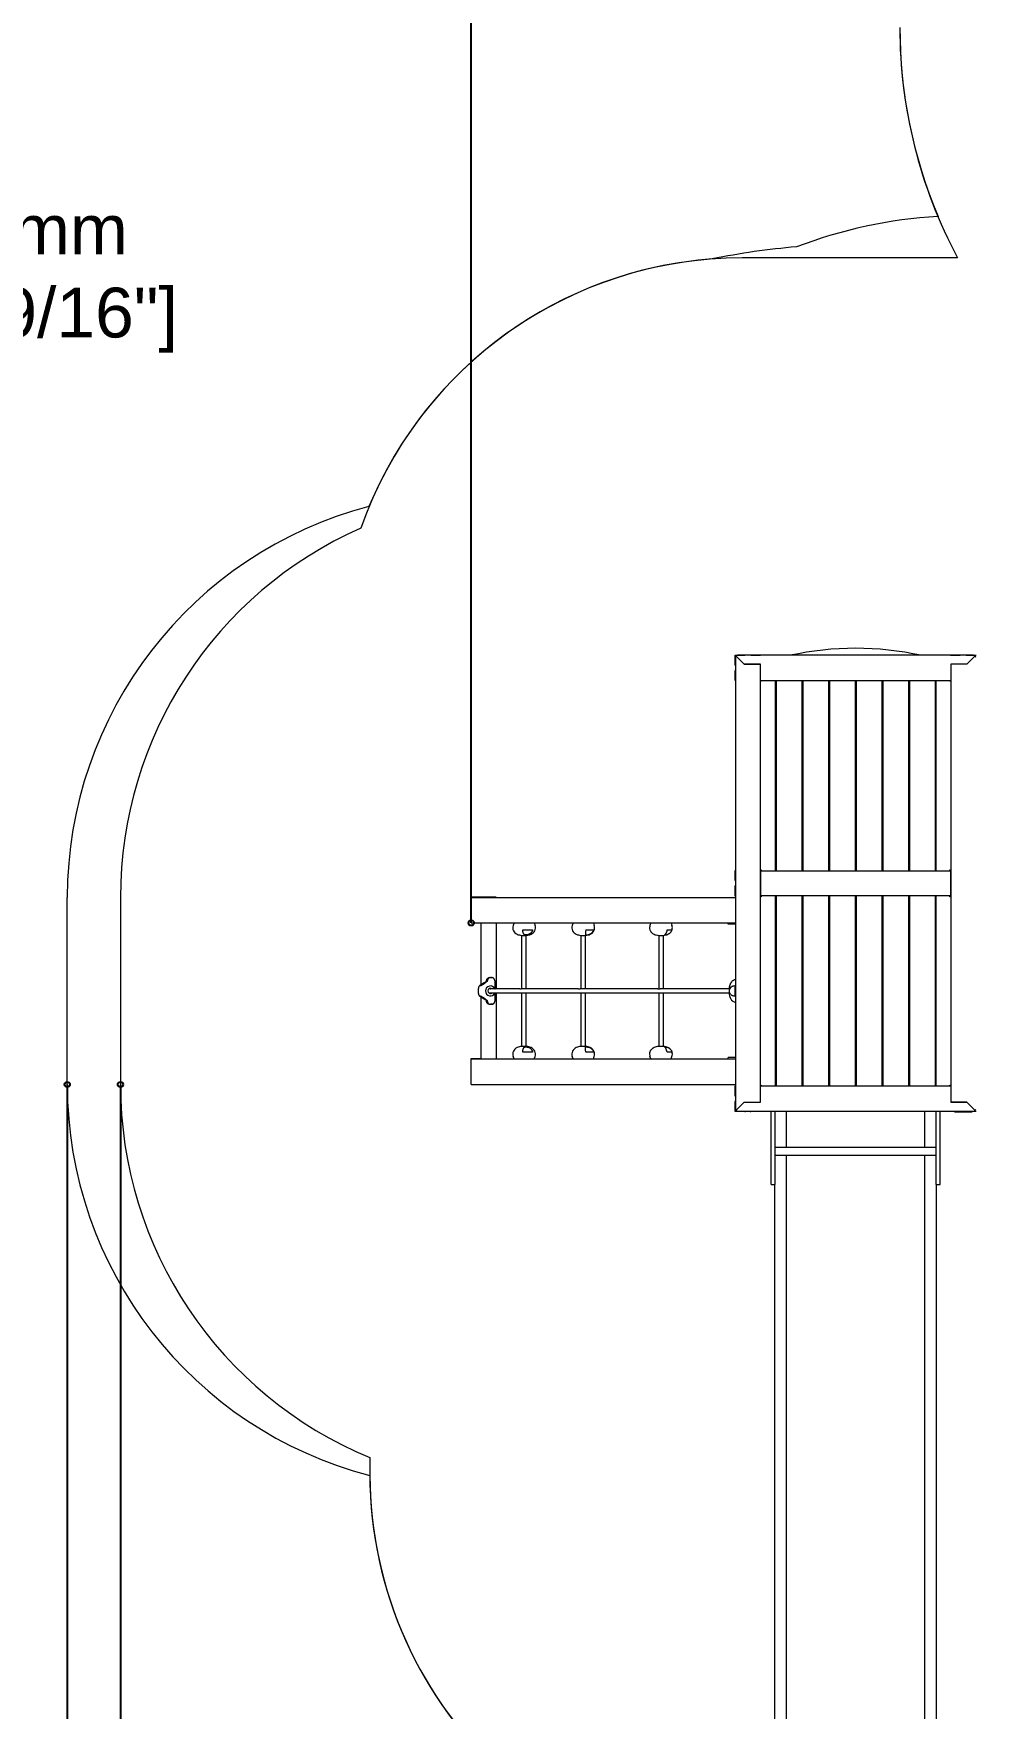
# Model space of a CAD drawing. Extents: x -13189 to 8473, y -8565 to 17872.
# Drawn here: x -5853 to -2355, y -3065 to 3156 of the extents above; entities that cross this region are included whole.
import ezdxf

# ---------------------------------------------------------------- set-up
doc = ezdxf.new("R2010")
doc.units = 0
doc.header["$LTSCALE"] = 5
doc.header["$PDMODE"] = 33
doc.header["$PDSIZE"] = 20
for name, color, linetype in [('PRODUCT', 3, 'CONTINUOUS'), ('REFERENCE', 9, 'CONTINUOUS'), ('REVIEW_REQUIRED', 30, 'CONTINUOUS'), ('SAFETY_ZONE', 1, 'CONTINUOUS')]:
    doc.layers.add(name, color=color, linetype=linetype)
doc.styles.add('LG1', font='arial.ttf', dxfattribs={"height": 185})
doc.dimstyles.new('LG_DIM', dxfattribs={"dimtxt": 185, "dimasz": 120, "dimexe": 50, "dimexo": 1, "dimgap": 50, "dimtad": 1, "dimdec": 0, "dimrnd": 10, "dimtxsty": 'LG1', "dimcen": 2.5, "dimclrt": 4, "dimadec": 4, "dimazin": 3, "dimtfac": 1, "dimtdec": 1, "dimtmove": 0, "dimatfit": 3, "dimarcsym": 0})

# ---------------------------------------------------------------- blocks, each defined once
blk = doc.blocks.new('*D4')
at = {"layer": 'REFERENCE', "color": 0, "transparency": 16777216}
for p in [(7074.4, -285.1), (-5530, -747.5), (7074.4, -7182.7)]:
    blk.add_point(p, dxfattribs=at)
at = {"layer": 'REVIEW_REQUIRED', "color": 0, "lineweight": -2, "transparency": 16777216}
for p, q in [((7074.4, -286.1), (7074.4, -7232.7)), ((-5530, -748.5), (-5530, -7232.7)), ((-5410, -7182.7), (134.1, -7182.7)), ((6954.4, -7182.7), (1410.3, -7182.7))]:
    blk.add_line(p, q, dxfattribs=at)
at = {"layer": 'REVIEW_REQUIRED', "color": 0, "transparency": 16777216}
for points in [[(-5410, -7162.7), (-5410, -7202.7), (-5530, -7182.7)], [(6954.4, -7162.7), (6954.4, -7202.7), (7074.4, -7182.7)]]:
    blk.add_solid(points, dxfattribs=at)
at = {"layer": 'REVIEW_REQUIRED', "color": 4, "transparency": 16777216, "char_height": 185, "attachment_point": 5, "style": 'LG1'}
for s, insert in [('\\A1;12600 mm', (772.2, -7038.3)), ('\\A1;[41\'-4{\\H1.000000x;\\S5/8;}"]', (772.2, -7476.5))]:
    blk.add_mtext(s, dxfattribs=dict(at, insert=insert))
blk = doc.blocks.new('*D5')
at = {"layer": 'REFERENCE', "color": 0, "transparency": 16777216}
for p in [(3900, 7859.7), (-2500, -5459.7), (7695.8, -5459.7)]:
    blk.add_point(p, dxfattribs=at)
at = {"layer": 'REVIEW_REQUIRED', "color": 0, "lineweight": -2, "transparency": 16777216}
for p, q in [((3901, 7859.7), (7745.8, 7859.7)), ((7695.8, 7739.7), (7695.8, 3779.3)), ((7695.8, -5339.7), (7695.8, 3130.7)), ((-2499, -5459.7), (7745.8, -5459.7))]:
    blk.add_line(p, q, dxfattribs=at)
at = {"layer": 'REVIEW_REQUIRED', "color": 0, "transparency": 16777216}
for points in [[(7675.8, 7739.7), (7715.8, 7739.7), (7695.8, 7859.7)], [(7675.8, -5339.7), (7715.8, -5339.7), (7695.8, -5459.7)]]:
    blk.add_solid(points, dxfattribs=at)
at = {"layer": 'REVIEW_REQUIRED', "color": 4, "transparency": 16777216, "insert": (7695.8, 3455), "char_height": 185, "attachment_point": 5, "style": 'LG1'}
blk.add_mtext('\\A1;13320 mm\\P [43\'-8 13/16"]', dxfattribs=at)
blk = doc.blocks.new('*D6')
at = {"layer": 'REFERENCE', "color": 0, "transparency": 16777216}
for p in [(3300, 5864.7), (-6041.1, -3464.7), (-3100, -3464.7)]:
    blk.add_point(p, dxfattribs=at)
at = {"layer": 'REVIEW_REQUIRED', "color": 0, "lineweight": -2, "transparency": 16777216}
for p, q in [((3299, 5864.7), (-6091.1, 5864.7)), ((-6041.1, 5744.7), (-6041.1, 2570)), ((-6041.1, -3344.7), (-6041.1, 1921.4)), ((-3101, -3464.7), (-6091.1, -3464.7))]:
    blk.add_line(p, q, dxfattribs=at)
at = {"layer": 'REVIEW_REQUIRED', "color": 0, "transparency": 16777216}
for points in [[(-6061.1, 5744.7), (-6021.1, 5744.7), (-6041.1, 5864.7)], [(-6061.1, -3344.7), (-6021.1, -3344.7), (-6041.1, -3464.7)]]:
    blk.add_solid(points, dxfattribs=at)
at = {"layer": 'REVIEW_REQUIRED', "color": 4, "transparency": 16777216, "insert": (-6041.1, 2245.7), "char_height": 185, "attachment_point": 5, "style": 'LG1'}
blk.add_mtext('\\A1;9330 mm\\P [30\'-7 9/16"]', dxfattribs=at)
blk = doc.blocks.new('*D7')
at = {"layer": 'REFERENCE', "color": 0, "transparency": 16777216}
for p in [(5382, 8873.4), (-4227.5, -147.5), (5382, -565)]:
    blk.add_point(p, dxfattribs=at)
at = {"layer": 'REVIEW_REQUIRED', "color": 0, "lineweight": -2, "transparency": 16777216}
for p, q in [((-4227.5, -146.5), (-4227.5, 8923.4)), ((5382, -564), (5382, 8923.4)), ((-4107.5, 8873.4), (118.7, 8873.4)), ((5262, 8873.4), (1506.8, 8873.4))]:
    blk.add_line(p, q, dxfattribs=at)
at = {"layer": 'REVIEW_REQUIRED', "color": 0, "transparency": 16777216}
for points in [[(-4107.5, 8893.4), (-4107.5, 8853.4), (-4227.5, 8873.4)], [(5262, 8893.4), (5262, 8853.4), (5382, 8873.4)]]:
    blk.add_solid(points, dxfattribs=at)
at = {"layer": 'REVIEW_REQUIRED', "color": 4, "transparency": 16777216, "insert": (812.7, 8873.4), "char_height": 185, "attachment_point": 5, "style": 'LG1'}
blk.add_mtext('\\A1;9610 mm\\P [31\'-6 5/8"]', dxfattribs=at)
blk = doc.blocks.new('Variteemalayerit')
at = {"layer": 'REVIEW_REQUIRED', "invisible_edges": 15}
for points in [[(-10000, -10000, -5), (10000, -10000, -5), (10000, 10000, -5), (-10000, 10000, -5)], [(-10000, -10000, -5), (-10000, -10000, -2000), (10000, -10000, -2000), (10000, -10000, -5)]]:
    blk.add_3dface(points, dxfattribs=at)
blk = doc.blocks.new('*D9')
at = {"layer": 'REFERENCE', "color": 0, "transparency": 16777216}
for p in [(7074.4, -286.1), (-5727.5, -747.5), (7074.4, -8119.4)]:
    blk.add_point(p, dxfattribs=at)
at = {"layer": 'REVIEW_REQUIRED', "color": 0, "lineweight": -2, "transparency": 16777216}
for p, q in [((7074.4, -287.1), (7074.4, -8169.4)), ((-5727.5, -748.5), (-5727.5, -8169.4)), ((-5607.5, -8119.4), (24.1, -8119.4)), ((6954.4, -8119.4), (1322.8, -8119.4))]:
    blk.add_line(p, q, dxfattribs=at)
at = {"layer": 'REVIEW_REQUIRED', "color": 0, "transparency": 16777216}
for points in [[(-5607.5, -8099.4), (-5607.5, -8139.4), (-5727.5, -8119.4)], [(6954.4, -8099.4), (6954.4, -8139.4), (7074.4, -8119.4)]]:
    blk.add_solid(points, dxfattribs=at)
at = {"layer": 'REVIEW_REQUIRED', "color": 4, "transparency": 16777216, "char_height": 185, "attachment_point": 5, "style": 'LG1'}
for s, insert in [('\\A1;12800 mm', (673.4, -7974.9)), ('\\A1;[42\'-0 3/8"]', (673.4, -8289.1))]:
    blk.add_mtext(s, dxfattribs=dict(at, insert=insert))

msp = doc.modelspace()

# ---------------------------------------------------------------- linework, layer by layer
at = {"layer": 'PRODUCT', "linetype": 'Continuous', "lineweight": 0}
for p, q in [((-3247.5, 811), (-3247.5, 847.5)), ((-3247.5, 847.5), (-3211, 847.5)), ((-3246.5, 838.5), (-3246.5, -838.5)), ((-3244.2, 844.2), (-3213.5, 813.5)), ((-3244.2, 844.2), (-3213.5, 813.5)), ((-2361.5, 846.5), (-3238.5, 846.5)), ((-3153.5, 813.5), (-3213.5, 813.5)), ((-3213.5, 813.5), (-3153.5, 813.5)), ((-3189, 847.5), (-3152.5, 847.5)), ((-3153.5, 753.5), (-3153.5, 813.5)), ((-3153.5, -813.5), (-3153.5, 813.5)), ((-3152.5, 847.5), (-3152.5, 846.5)), ((-2447.5, 846.5), (-2447.5, 847.5)), ((-2447.5, 847.5), (-2411, 847.5)), ((-2386.5, 813.5), (-2446.5, 813.5)), ((-2446.5, 813.5), (-2446.5, 753.5)), ((-2446.5, 813.5), (-2446.5, -813.5)), ((-2386.5, 813.5), (-2446.5, 813.5)), ((-2389, 847.5), (-2352.5, 847.5)), ((-2386.5, 813.5), (-2355.8, 844.2)), ((-2355.8, 844.2), (-2386.5, 813.5)), ((-3247.5, 752.5), (-3247.5, 789)), ((-3246.5, 752.5), (-3247.5, 752.5)), ((-3153.5, 753.5), (-2446.5, 753.5)), ((-3152.5, 752.5), (-3153.5, 752.5)), ((-3150, 750), (-3153.5, 750)), ((-3152.5, 753.5), (-3152.5, 752.5)), ((-3151, 750), (-3151, 753.5)), ((-3150, 753.5), (-3150, 750)), ((-3099, 753.5), (-3099, 46.5)), ((-3095, 753.5), (-3095, 46.5)), ((-3000, 753.5), (-3000, 46.5)), ((-2996, 753.5), (-2996, 46.5)), ((-2901, 753.5), (-2901, 46.5)), ((-2897, 753.5), (-2897, 46.5)), ((-2802, 753.5), (-2802, 46.5)), ((-2798, 753.5), (-2798, 46.5)), ((-2703, 753.5), (-2703, 46.5)), ((-2699, 753.5), (-2699, 46.5)), ((-2604, 753.5), (-2604, 46.5)), ((-2600, 753.5), (-2600, 46.5)), ((-2505, 753.5), (-2505, 46.5)), ((-2501, 46.5), (-2501, 753.5)), ((-2450, 750), (-2450, 753.5)), ((-2446.5, 750), (-2450, 750)), ((-2449, 750), (-2449, 753.5)), ((-2447.5, 752.5), (-2447.5, 753.5)), ((-2446.5, 752.5), (-2447.5, 752.5)), ((-3095, 745.6), (-3099, 745.6)), ((-2996, 745.6), (-3000, 745.6)), ((-2897, 745.6), (-2901, 745.6)), ((-2798, 745.6), (-2802, 745.6)), ((-2699, 745.6), (-2703, 745.6)), ((-2600, 745.6), (-2604, 745.6)), ((-2501, 745.6), (-2505, 745.6)), ((-3247.5, 11), (-3247.5, 47.5)), ((-3247.5, 47.5), (-3246.5, 47.5)), ((-3153.5, 50), (-3150, 50)), ((-3153.5, 47.5), (-3152.5, 47.5)), ((-3153.5, 46.5), (-3153.5, -46.5)), ((-3153.5, 46.5), (-2446.5, 46.5)), ((-3152.5, 47.5), (-3152.5, 46.5)), ((-3151, 50), (-3151, 46.5)), ((-3150, 50), (-3150, 46.5)), ((-3099, 54.4), (-3095, 54.4)), ((-3000, 54.4), (-2996, 54.4)), ((-2901, 54.4), (-2897, 54.4)), ((-2802, 54.4), (-2798, 54.4)), ((-2703, 54.4), (-2699, 54.4)), ((-2604, 54.4), (-2600, 54.4)), ((-2505, 54.4), (-2501, 54.4)), ((-2450, 50), (-2446.5, 50)), ((-2450, 46.5), (-2450, 50)), ((-2449, 50), (-2449, 46.5)), ((-2447.5, 46.5), (-2447.5, 47.5)), ((-2447.5, 47.5), (-2446.5, 47.5)), ((-2446.5, -46.5), (-2446.5, 46.5)), ((-4227.5, -50.5), (-4135.5, -50.5)), ((-4227.5, -52.5), (-4227.5, -50.5)), ((-4227.5, -52.5), (-4227.5, -147.5)), ((-4227.5, -52.5), (-3318.4, -52.5)), ((-4135.5, -50.5), (-4135.5, -52.5)), ((-3318.4, -52.5), (-3246.5, -52.5)), ((-3247.5, -47.5), (-3247.5, -11)), ((-3246.5, -47.5), (-3247.5, -47.5)), ((-2446.5, -46.5), (-3153.5, -46.5)), ((-3152.5, -47.5), (-3153.5, -47.5)), ((-3150, -50), (-3153.5, -50)), ((-3152.5, -46.5), (-3152.5, -47.5)), ((-3151, -50), (-3151, -46.5)), ((-3150, -46.5), (-3150, -50)), ((-3099, -46.5), (-3099, -753.5)), ((-3095, -54.4), (-3099, -54.4)), ((-3095, -46.5), (-3095, -753.5)), ((-3000, -46.5), (-3000, -753.5)), ((-2996, -54.4), (-3000, -54.4)), ((-2996, -46.5), (-2996, -753.5)), ((-2901, -46.5), (-2901, -753.5)), ((-2897, -54.4), (-2901, -54.4)), ((-2897, -46.5), (-2897, -753.5)), ((-2802, -46.5), (-2802, -753.5)), ((-2798, -54.4), (-2802, -54.4)), ((-2798, -46.5), (-2798, -753.5)), ((-2703, -46.5), (-2703, -753.5)), ((-2699, -54.4), (-2703, -54.4)), ((-2699, -46.5), (-2699, -753.5)), ((-2604, -46.5), (-2604, -753.5)), ((-2600, -54.4), (-2604, -54.4)), ((-2600, -46.5), (-2600, -753.5)), ((-2505, -46.5), (-2505, -753.5)), ((-2501, -54.4), (-2505, -54.4)), ((-2501, -753.5), (-2501, -46.5)), ((-2450, -50), (-2450, -46.5)), ((-2446.5, -50), (-2450, -50)), ((-2449, -50), (-2449, -46.5)), ((-2447.5, -47.5), (-2447.5, -46.5)), ((-2446.5, -47.5), (-2447.5, -47.5)), ((-4227.5, -147.5), (-3318.4, -147.5)), ((-4192.2, -147.5), (-4192.2, -378.4)), ((-4134.9, -147.5), (-4134.9, -392)), ((-4068.5, -147.5), (-4071.8, -157)), ((-4035.8, -172.5), (-4015.7, -172.5)), ((-4015.7, -172.5), (-3999.3, -172.5)), ((-3993.5, -147.5), (-3990.3, -157)), ((-3848.8, -147.5), (-3852.1, -157)), ((-3801.8, -172.5), (-3783.8, -172.5)), ((-3783.8, -172.5), (-3772.5, -172.5)), ((-3773.8, -147.5), (-3770.5, -157)), ((-3563.9, -172.5), (-3563.9, -172.5)), ((-3560.2, -147.5), (-3563.5, -157)), ((-3500.1, -172.5), (-3486.4, -172.5)), ((-3486.4, -172.5), (-3481.5, -172.5)), ((-3485.2, -147.5), (-3481.9, -157)), ((-3318.4, -147.5), (-3246.5, -147.5)), ((-3273, -152.5), (-3273, -147.5)), ((-4040.3, -193.9), (-4027.6, -193.9)), ((-4039, -392), (-4039, -193.9)), ((-4027.6, -193.9), (-4021.8, -193.9)), ((-4023, -392), (-4023, -193.9)), ((-3820.5, -193.9), (-3805.1, -193.9)), ((-3819.3, -392), (-3819.3, -193.9)), ((-3805.1, -193.9), (-3802.1, -193.9)), ((-3803.3, -392), (-3803.3, -193.9)), ((-3531.9, -193.9), (-3514.6, -193.9)), ((-3530.7, -193.9), (-3530.7, -392)), ((-3514.7, -193.9), (-3514.7, -392)), ((-3514.6, -193.9), (-3513.5, -193.9)), ((-4178.7, -370.3), (-4194.9, -380)), ((-4178.2, -370.2), (-4178.7, -370.3)), ((-4170.3, -365), (-4178.2, -370.2)), ((-4167.6, -365.1), (-4175.3, -370.2)), ((-4170.3, -362), (-4170.3, -365)), ((-4167.6, -365.1), (-4170.3, -365)), ((-4167.6, -362.5), (-4167.6, -365.1)), ((-4158.4, -350), (-4153.5, -350)), ((-4155.8, -350.5), (-4151.6, -350.5)), ((-4148.5, -351), (-4150.3, -350.4)), ((-4139.8, -362.5), (-4139.8, -381)), ((-4196.2, -380.4), (-4194.9, -380)), ((-4196.2, -419.6), (-4194.9, -420)), ((-4194.9, -380), (-4194.9, -380)), ((-4194.9, -380), (-4193, -380)), ((-4194.9, -420), (-4178.7, -429.7)), ((-4193, -420), (-4194.9, -420)), ((-4194.9, -420), (-4194.9, -420)), ((-4193, -380), (-4193, -380)), ((-4193, -420), (-4193, -420)), ((-4192.2, -421.6), (-4192.2, -652.5)), ((-4178.7, -429.7), (-4178.2, -429.8)), ((-4178.2, -429.8), (-4170.3, -435)), ((-4175.3, -429.8), (-4167.6, -434.9)), ((-4167.6, -434.9), (-4170.3, -435)), ((-4170.3, -435), (-4170.3, -438)), ((-4167.6, -434.9), (-4167.6, -437.5)), ((-4156, -392), (-4161.4, -392)), ((-4156, -408), (-4161.4, -408)), ((-4156, -392), (-4154.5, -392)), ((-4154.5, -408), (-4156, -408)), ((-4046.7, -392), (-4154.5, -392)), ((-4046.7, -408), (-4154.5, -408)), ((-4139.8, -419), (-4139.8, -437.5)), ((-4134.9, -408), (-4134.9, -652.5)), ((-4046.7, -392), (-4042.4, -392)), ((-4042.4, -408), (-4046.7, -408)), ((-3829.5, -392), (-4042.4, -392)), ((-3829.5, -408), (-4042.4, -408)), ((-4039, -606.1), (-4039, -408)), ((-4023, -606.1), (-4023, -408)), ((-3829.5, -392), (-3822.9, -392)), ((-3822.9, -408), (-3829.5, -408)), ((-3534.1, -392), (-3822.9, -392)), ((-3534.1, -408), (-3822.9, -408)), ((-3819.3, -606.1), (-3819.3, -408)), ((-3803.3, -606.1), (-3803.3, -408)), ((-3534.1, -392), (-3526.3, -392)), ((-3526.3, -408), (-3534.1, -408)), ((-3530.7, -408), (-3530.7, -606.1)), ((-3269.9, -392), (-3526.3, -392)), ((-3269.9, -408), (-3526.3, -408)), ((-3514.7, -408), (-3514.7, -606.1)), ((-3266.9, -408), (-3266.9, -408)), ((-4153.5, -450), (-4158.4, -450)), ((-4151.6, -449.5), (-4155.8, -449.5)), ((-4148.5, -449), (-4150.3, -449.6)), ((-4027.6, -606.1), (-4040.3, -606.1)), ((-4021.8, -606.1), (-4027.6, -606.1)), ((-4023, -607.9), (-4023, -607.9)), ((-3805.1, -606.1), (-3820.5, -606.1)), ((-3802.1, -606.1), (-3805.1, -606.1)), ((-3514.6, -606.1), (-3531.9, -606.1)), ((-3513.5, -606.1), (-3514.6, -606.1)), ((-4227.5, -650.5), (-4192.2, -650.5)), ((-4227.5, -652.5), (-4227.5, -650.5)), ((-4227.5, -747.5), (-4227.5, -652.5)), ((-4227.5, -652.5), (-3318.4, -652.5)), ((-4068.5, -652.5), (-4071.8, -643)), ((-4015.7, -627.5), (-4035.8, -627.5)), ((-3999.3, -627.5), (-4015.7, -627.5)), ((-3993.5, -652.5), (-3990.3, -643)), ((-3848.8, -652.5), (-3852.1, -643)), ((-3783.8, -627.5), (-3801.8, -627.5)), ((-3772.5, -627.5), (-3783.8, -627.5)), ((-3773.8, -652.5), (-3770.5, -643)), ((-3563.9, -627.5), (-3563.9, -627.5)), ((-3560.2, -652.5), (-3563.5, -643)), ((-3486.4, -627.5), (-3500.1, -627.5)), ((-3481.5, -627.5), (-3486.4, -627.5)), ((-3485.2, -652.5), (-3481.9, -643)), ((-3318.4, -652.5), (-3246.5, -652.5)), ((-3273, -652.5), (-3273, -647.5)), ((-3099, -745.6), (-3095, -745.6)), ((-3000, -745.6), (-2996, -745.6)), ((-2901, -745.6), (-2897, -745.6)), ((-2802, -745.6), (-2798, -745.6)), ((-2703, -745.6), (-2699, -745.6)), ((-2604, -745.6), (-2600, -745.6)), ((-2505, -745.6), (-2501, -745.6)), ((-4227.5, -747.5), (-3318.4, -747.5)), ((-3318.4, -747.5), (-3246.5, -747.5)), ((-3247.5, -789), (-3247.5, -752.5)), ((-3247.5, -752.5), (-3246.5, -752.5)), ((-3153.5, -750), (-3150, -750)), ((-3153.5, -752.5), (-3152.5, -752.5)), ((-3153.5, -813.5), (-3153.5, -753.5)), ((-2446.5, -753.5), (-3153.5, -753.5)), ((-3152.5, -752.5), (-3152.5, -753.5)), ((-3151, -750), (-3151, -753.5)), ((-3150, -750), (-3150, -753.5)), ((-2450, -750), (-2446.5, -750)), ((-2450, -753.5), (-2450, -750)), ((-2449, -750), (-2449, -753.5)), ((-2447.5, -753.5), (-2447.5, -752.5)), ((-2447.5, -752.5), (-2446.5, -752.5)), ((-2446.5, -753.5), (-2446.5, -813.5)), ((-3247.5, -847.5), (-3247.5, -811)), ((-3211, -847.5), (-3247.5, -847.5)), ((-3213.5, -813.5), (-3244.2, -844.2)), ((-3244.2, -844.2), (-3213.5, -813.5)), ((-3238.5, -846.5), (-2361.5, -846.5)), ((-3213.5, -813.5), (-3153.5, -813.5)), ((-3213.5, -813.5), (-3153.5, -813.5)), ((-3152.5, -847.5), (-3189, -847.5)), ((-3152.5, -846.5), (-3152.5, -847.5)), ((-3114, -1058.5), (-3114, -846.5)), ((-3099, -1058.5), (-3099, -846.5)), ((-3057, -980.5), (-3057, -846.5)), ((-2543, -980.5), (-2543, -846.5)), ((-2501, -1058.5), (-2501, -846.5)), ((-2486, -1058.5), (-2486, -846.5)), ((-2447.5, -847.5), (-2447.5, -846.5)), ((-2411, -847.5), (-2447.5, -847.5)), ((-2446.5, -813.5), (-2386.5, -813.5)), ((-2386.5, -813.5), (-2446.5, -813.5)), ((-2432.5, -847.5), (-2432.5, -849.5)), ((-2432.5, -849.5), (-2367.5, -849.5)), ((-2389, -847.5), (-2411, -847.5)), ((-2352.5, -847.5), (-2389, -847.5)), ((-2355.8, -844.2), (-2386.5, -813.5)), ((-2355.8, -844.2), (-2386.5, -813.5)), ((-2367.5, -847.5), (-2367.5, -849.5)), ((-3099, -980.5), (-2501, -980.5)), ((-3099, -1010.5), (-2501, -1010.5)), ((-3057, -1382.2), (-3057, -1010.5)), ((-2543, -1382.2), (-2543, -1010.5)), ((-3114, -1118.5), (-3114, -1058.5)), ((-3114, -1118.5), (-3099, -1118.5)), ((-3100, -1382.2), (-3100, -1118.5)), ((-3099, -1118.5), (-3099, -1058.5)), ((-2501, -1118.5), (-2501, -1058.5)), ((-2501, -1118.5), (-2486, -1118.5)), ((-2500, -1382.2), (-2500, -1118.5)), ((-2486, -1118.5), (-2486, -1058.5)), ((-3100, -2531.3), (-3100, -1382.2)), ((-3057, -2531.3), (-3057, -1382.2)), ((-2543, -2531.3), (-2543, -1382.2)), ((-2500, -2531.3), (-2500, -1382.2)), ((-3100, -2928.2), (-3100, -2531.3)), ((-3057, -2928.2), (-3057, -2531.3)), ((-2543, -2928.2), (-2543, -2531.3)), ((-2500, -2928.2), (-2500, -2531.3)), ((-3100, -3398.6), (-3100, -2928.2)), ((-3057, -3398.6), (-3057, -2928.2)), ((-2543, -3398.6), (-2543, -2928.2)), ((-2500, -3398.6), (-2500, -2928.2))]:
    msp.add_line(p, q, dxfattribs=at)
for centre, radius, start, end in [((-2800, -272.5), 1145, 77.76661, 102.23339), ((-3239.5, 811), 8, 180, 208.95502), ((-3238.5, 838.5), 8, 135, 180), ((-3238.5, 838.5), 8, 90, 135), ((-3211, 839.5), 8, 61.04498, 90), ((-3189, 839.5), 8, 90, 118.95502), ((-2411, 839.5), 8, 61.04498, 90), ((-2389, 839.5), 8, 90, 118.95502), ((-2361.5, 838.5), 8, 45, 90), ((-2361.5, 838.5), 8, 0, 45), ((-3239.5, 789), 8, 151.04498, 180), ((-2800, 1872.5), 1145, 259.9404, 260.14362), ((-2800, 1872.5), 1145, 264.93938, 265.1403), ((-2800, 1872.5), 1145, 269.89992, 270.10008), ((-2800, 1872.5), 1145, 274.8597, 275.06062), ((-2800, 1872.5), 1145, 279.85638, 280.0596), ((-3239.5, 11), 8, 180, 208.95502), ((-3239.5, -11), 8, 151.04498, 180), ((-4047.3, -165.4), 26, 161, 248.38917), ((-4014.8, -165.4), 26, 291.61083, 19), ((-3827.5, -165.4), 26, 161, 248.38917), ((-3795.1, -165.4), 26, 291.61083, 19), ((-3538.9, -165.4), 26, 161, 195.77529), ((-3538.9, -165.4), 26, 217.40625, 248.38917), ((-3506.5, -165.4), 26, 291.61083, 318.69505), ((-3506.5, -165.4), 26, 344.22471, 19), ((-4031, -124.5), 70, 248.38917, 262.42499), ((-4031, -124.5), 70, 277.57501, 291.61083), ((-3811.3, -124.5), 70, 248.38917, 262.42499), ((-3811.3, -124.5), 70, 277.57501, 291.61083), ((-3522.7, -124.5), 70, 248.38917, 262.42499), ((-3522.7, -124.5), 70, 277.57501, 291.61083), ((-3200.4, -400), 70, 158.40371, 172.46842), ((-3200.4, -400), 70, 187.53158, 201.59629), ((-4047.3, -634.6), 26, 111.61083, 199), ((-4031, -675.5), 70, 97.57501, 111.61083), ((-4031, -675.5), 70, 68.38917, 82.42499), ((-4014.8, -634.6), 26, 341, 68.38917), ((-3827.5, -634.6), 26, 111.61083, 199), ((-3811.3, -675.5), 70, 97.57501, 111.61083), ((-3811.3, -675.5), 70, 68.38917, 82.42499), ((-3795.1, -634.6), 26, 341, 68.38917), ((-3538.9, -634.6), 26, 111.61083, 142.59375), ((-3522.7, -675.5), 70, 97.57501, 111.61083), ((-3522.7, -675.5), 70, 68.38917, 82.42499), ((-3506.5, -634.6), 26, 41.30495, 68.38917), ((-3538.9, -634.6), 26, 164.22471, 199), ((-3506.5, -634.6), 26, 341, 15.77529), ((-3239.5, -789), 8, 180, 208.95502), ((-3239.5, -811), 8, 151.04498, 180), ((-3238.5, -838.5), 8, 180, 225), ((-3238.5, -838.5), 8, 225, 270), ((-3211, -839.5), 8, 270, 298.95502), ((-3189, -839.5), 8, 241.04498, 270), ((-2411, -839.5), 8, 270, 298.95502), ((-2389, -839.5), 8, 241.04498, 270), ((-2361.5, -838.5), 8, 270, 315), ((-2361.5, -838.5), 8, 315, 0)]:
    msp.add_arc(centre, radius, start, end, dxfattribs=at)
for centre, major_axis, ratio, start_param, end_param in [((-4015.1, -126.6), (-9, -67.2), 0.391142, 5.974728, 6.01709), ((-4037.9, -126.6), (20.2, -64.7), 0.912226, 0.041381, 0.083742), ((-3794, -126.6), (8.3, 67.3), 0.055554, 2.78776, 2.830121), ((-3812.3, -126.6), (61.7, -28.1), 0.99099, 5.461824, 5.504186), ((-3506.1, -126.6), (8.6, 67.2), 0.286735, 3.496654, 3.539015), ((-3517.7, -126.6), (26.5, 62.4), 0.950227, 3.843733, 3.886095), ((-4156, -400), (0, 18.5), 0.98717, 5.159578, 7.853982), ((-4156, -400), (0, 18.5), 0.98717, 1.570796, 4.2652), ((-4156, -400), (0, 9.71), 0.98717, 5.680716, 7.853982), ((-4156, -400), (0, 9.71), 0.98717, 1.570796, 3.744062), ((-4157.9, -400), (0, 9.5), 0.98717, 5.713564, 6.290138), ((-4157.9, -400), (0, 9.5), 0.98717, 3.13464, 3.711214), ((-3269.8, -400), (0, 9.23), 0.014176, 0.106816, 1.570796), ((-3269.8, -400), (0, 9.23), 0.014176, 1.570796, 3.034777), ((-3202.7, -412.3), (-66.6, 12.5), 0.700038, 6.063353, 6.105714), ((-3202.7, -387.7), (-66.6, -12.5), 0.700038, 0.177471, 0.219833), ((-3248.4, -400), (0, 41.2), 0.014176, 1.073647, 1.570796), ((-3248.4, -400), (0, 41.2), 0.014176, 1.570796, 2.067945), ((-4015.1, -673.4), (-9, 67.2), 0.391142, 0.266096, 0.308457), ((-4037.9, -673.4), (20.2, 64.7), 0.912226, 6.199443, 6.241804), ((-3794, -673.4), (-8.3, 67.3), 0.055554, 0.311471, 0.353833), ((-3812.3, -673.4), (-61.7, -28.1), 0.99099, 3.920592, 3.962954), ((-3506.1, -673.4), (-8.6, 67.2), 0.286735, 5.885763, 5.928124), ((-3517.7, -673.4), (-26.5, 62.4), 0.950227, 5.538683, 5.581045)]:
    msp.add_ellipse(centre, major_axis=major_axis, ratio=ratio, start_param=start_param, end_param=end_param, dxfattribs=at)
for points, knots in [([(-4031.6, -189.6), (-4032.3, -188.9), (-4032.9, -188), (-4033.6, -186.6), (-4033.7, -186.3), (-4033.9, -185.7), (-4034.1, -185.4), (-4034.4, -184.4), (-4034.6, -183.7), (-4035, -182.2), (-4035.1, -181.4), (-4035.3, -180.2), (-4035.4, -179.8), (-4035.5, -179), (-4035.6, -178.5), (-4035.8, -176.3), (-4035.9, -174.5), (-4035.8, -172.5)], [0.00000056, 0.00000056, 0.00000056, 0.00000056, 0.00599976, 0.00599976, 0.00749957, 0.00749957, 0.00899937, 0.00899937, 0.01199897, 0.01199897, 0.01499857, 0.01499857, 0.01649837, 0.01649837, 0.01799817, 0.01799817, 0.02399737, 0.02399737, 0.02399737, 0.02399737]), ([(-3999.3, -172.5), (-3999.7, -174.5), (-4000.3, -176.3), (-4001.3, -178.5), (-4001.5, -178.9), (-4001.9, -179.8), (-4002.2, -180.2), (-4002.9, -181.4), (-4003.5, -182.2), (-4004.6, -183.7), (-4005.3, -184.4), (-4006.6, -185.7), (-4007.3, -186.3), (-4009.5, -188), (-4011.1, -188.9), (-4012.8, -189.6)], [0.00000021, 0.00000021, 0.00000021, 0.00000021, 0.00600133, 0.00600133, 0.00750161, 0.00750161, 0.00900189, 0.00900189, 0.01200245, 0.01200245, 0.01500301, 0.01500301, 0.01800357, 0.01800357, 0.0240047, 0.0240047, 0.0240047, 0.0240047]), ([(-3801.8, -172.5), (-3802, -174.5), (-3802.2, -176.3), (-3802.4, -178.5), (-3802.4, -178.9), (-3802.5, -179.8), (-3802.6, -180.2), (-3802.7, -181.4), (-3802.7, -182.2), (-3802.8, -183.7), (-3802.9, -184.4), (-3802.9, -185.7), (-3803, -186.3), (-3803, -188), (-3803, -188.9), (-3803, -189.6)], [0.00000021, 0.00000021, 0.00000021, 0.00000021, 0.00600133, 0.00600133, 0.00750161, 0.00750161, 0.00900189, 0.00900189, 0.01200245, 0.01200245, 0.01500301, 0.01500301, 0.01800357, 0.01800357, 0.0240047, 0.0240047, 0.0240047, 0.0240047]), ([(-3787.9, -189.6), (-3786.1, -188.9), (-3784.3, -188), (-3782.2, -186.6), (-3781.8, -186.3), (-3781, -185.7), (-3780.6, -185.4), (-3779.5, -184.4), (-3778.8, -183.7), (-3777.4, -182.2), (-3776.8, -181.4), (-3775.9, -180.2), (-3775.7, -179.8), (-3775.1, -179), (-3774.9, -178.5), (-3773.7, -176.3), (-3773, -174.5), (-3772.5, -172.5)], [0.00000056, 0.00000056, 0.00000056, 0.00000056, 0.00599976, 0.00599976, 0.00749957, 0.00749957, 0.00899937, 0.00899937, 0.01199897, 0.01199897, 0.01499857, 0.01499857, 0.01649837, 0.01649837, 0.01799817, 0.01799817, 0.02399737, 0.02399737, 0.02399737, 0.02399737]), ([(-3563.9, -172.5), (-3563.3, -174.5), (-3562.6, -176.3), (-3561.4, -178.5), (-3561.1, -178.9), (-3560.6, -179.8), (-3560.3, -180.2), (-3559.8, -180.8), (-3559.7, -181), (-3559.5, -181.2)], [0.000000205, 0.000000205, 0.000000205, 0.000000205, 0.006001328, 0.006001328, 0.007501609, 0.007501609, 0.00900189, 0.00900189, 0.009755696, 0.009755696, 0.009755696, 0.009755696]), ([(-3500.1, -172.5), (-3500.4, -174.5), (-3500.9, -176.3), (-3501.5, -178.5), (-3501.6, -178.9), (-3501.9, -179.8), (-3502, -180.2), (-3502.4, -181.4), (-3502.7, -182.2), (-3503.2, -183.7), (-3503.5, -184.4), (-3504.1, -185.7), (-3504.4, -186.3), (-3505.3, -188), (-3505.9, -188.9), (-3506.6, -189.6)], [0.00000021, 0.00000021, 0.00000021, 0.00000021, 0.00600133, 0.00600133, 0.00750161, 0.00750161, 0.00900189, 0.00900189, 0.01200245, 0.01200245, 0.01500301, 0.01500301, 0.01800357, 0.01800357, 0.0240047, 0.0240047, 0.0240047, 0.0240047]), ([(-3497, -189.6), (-3495.2, -188.9), (-3493.4, -188), (-3491.4, -186.6), (-3491, -186.3), (-3490.2, -185.7), (-3489.8, -185.4), (-3488.7, -184.4), (-3488, -183.7), (-3486.6, -182.2), (-3486, -181.4), (-3485.1, -180.2), (-3484.8, -179.8), (-3484.3, -179), (-3484, -178.5), (-3482.8, -176.3), (-3482, -174.5), (-3481.5, -172.5)], [0.00000056, 0.00000056, 0.00000056, 0.00000056, 0.00599976, 0.00599976, 0.00749957, 0.00749957, 0.00899937, 0.00899937, 0.01199897, 0.01199897, 0.01499857, 0.01499857, 0.01649837, 0.01649837, 0.01799817, 0.01799817, 0.02399737, 0.02399737, 0.02399737, 0.02399737]), ([(-3246.5, -152.5), (-3247.7, -152.5), (-3256.8, -152.5), (-3272, -152.5), (-3272.7, -152.5), (-3273, -152.5)], [0.2943191, 0.2943191, 0.2943191, 0.2943191, 0.3570589, 0.7572883, 1, 1, 1, 1]), ([(-4024.3, -192.1), (-4024.7, -192.1), (-4025, -192.1), (-4025.7, -192.1), (-4026.1, -192.1), (-4027.1, -191.9), (-4027.7, -191.8), (-4028.5, -191.6), (-4028.7, -191.6), (-4029.2, -191.4), (-4029.4, -191.3), (-4030.1, -191), (-4030.4, -190.8), (-4030.7, -190.5)], [0.009903066, 0.009903066, 0.009903066, 0.009903066, 0.011080336, 0.011080336, 0.012257606, 0.012257606, 0.014612146, 0.014612146, 0.015789416, 0.015789416, 0.016966686, 0.016966686, 0.019321226, 0.019321226, 0.019321226, 0.019321226]), ([(-4015.3, -190.5), (-4016, -190.8), (-4016.7, -191), (-4017.8, -191.3), (-4018.2, -191.4), (-4018.9, -191.6), (-4019.3, -191.6), (-4020.5, -191.8), (-4021.3, -191.9), (-4022.4, -192.1), (-4022.8, -192.1), (-4023.6, -192.1), (-4024, -192.1), (-4024.3, -192.1)], [0.000458869, 0.000458869, 0.000458869, 0.000458869, 0.002819918, 0.002819918, 0.004000443, 0.004000443, 0.005180967, 0.005180967, 0.007542017, 0.007542017, 0.008722541, 0.008722541, 0.009903066, 0.009903066, 0.009903066, 0.009903066]), ([(-3803, -190.5), (-3803, -190.8), (-3802.9, -191), (-3802.6, -191.3), (-3802.5, -191.4), (-3802.3, -191.6), (-3802.2, -191.6), (-3801.7, -191.8), (-3801.3, -191.9), (-3800.3, -192.1), (-3799.8, -192.1), (-3799.2, -192.1)], [0.00054493, 0.00054493, 0.00054493, 0.00054493, 0.002906121, 0.002906121, 0.004086716, 0.004086716, 0.005267312, 0.005267312, 0.007628502, 0.007628502, 0.009989693, 0.009989693, 0.009989693, 0.009989693]), ([(-3799.2, -192.1), (-3798.9, -192.1), (-3798.6, -192.1), (-3798, -192.1), (-3797.7, -192.1), (-3796.6, -191.9), (-3795.9, -191.8), (-3794.4, -191.6), (-3793.7, -191.4), (-3792.2, -191), (-3791.4, -190.8), (-3790.6, -190.5)], [0.009989693, 0.009989693, 0.009989693, 0.009989693, 0.011166891, 0.011166891, 0.012344089, 0.012344089, 0.014698484, 0.014698484, 0.01705288, 0.01705288, 0.019407275, 0.019407275, 0.019407275, 0.019407275]), ([(-3507.5, -190.5), (-3507.7, -190.8), (-3507.9, -191), (-3508, -191.3), (-3508.1, -191.4), (-3508.1, -191.6), (-3508.1, -191.6), (-3508, -191.8), (-3507.9, -191.9), (-3507.4, -192.1), (-3507.1, -192.1), (-3506.8, -192.1)], [0.00054493, 0.00054493, 0.00054493, 0.00054493, 0.002906121, 0.002906121, 0.004086716, 0.004086716, 0.005267312, 0.005267312, 0.007628502, 0.007628502, 0.009989693, 0.009989693, 0.009989693, 0.009989693]), ([(-3506.8, -192.1), (-3506.6, -192.1), (-3506.4, -192.1), (-3505.9, -192.1), (-3505.7, -192.1), (-3504.9, -191.9), (-3504.4, -191.8), (-3503.1, -191.6), (-3502.5, -191.4), (-3501.1, -191), (-3500.4, -190.8), (-3499.6, -190.5)], [0.009989693, 0.009989693, 0.009989693, 0.009989693, 0.011166891, 0.011166891, 0.012344089, 0.012344089, 0.014698484, 0.014698484, 0.01705288, 0.01705288, 0.019407275, 0.019407275, 0.019407275, 0.019407275]), ([(-3246.5, -358.3), (-3247.6, -358.6), (-3248.6, -358.8), (-3252.2, -360), (-3254.4, -361.2), (-3258.4, -364), (-3259.9, -365.5), (-3262.4, -368.4), (-3263.2, -369.7), (-3264.5, -371.9), (-3264.9, -372.8), (-3265.3, -373.7), (-3265.4, -374), (-3265.5, -374.2)], [6.28605262, 6.28605262, 6.28605262, 6.28605262, 6.28791537, 6.28791537, 6.29295688, 6.29295688, 6.29964765, 6.29964765, 6.30778342, 6.30778342, 6.3159192, 6.3159192, 6.31898234, 6.31898234, 6.31898234, 6.31898234]), ([(-4196.2, -380.4), (-4196.7, -380.7), (-4197.2, -381.2), (-4198, -382.2), (-4198.3, -382.6), (-4198.7, -383.4), (-4198.8, -383.6), (-4199.1, -384.2), (-4199.2, -384.5), (-4199.6, -385.4), (-4199.9, -386.2), (-4200.2, -387.4), (-4200.3, -387.9), (-4200.6, -388.8), (-4200.7, -389.4), (-4200.9, -390.2), (-4200.9, -390.5), (-4201, -391.1), (-4201.1, -391.5), (-4201.3, -392.5), (-4201.4, -393.2), (-4201.5, -394.5), (-4201.5, -394.9), (-4201.6, -395.8), (-4201.6, -396.3), (-4201.7, -397.1), (-4201.7, -397.3), (-4201.7, -397.8), (-4201.7, -398.1), (-4201.7, -398.6), (-4201.7, -398.9), (-4201.7, -399.4), (-4201.8, -399.7), (-4201.8, -400)], [0.01043898, 0.01043898, 0.01043898, 0.01043898, 0.02326784, 0.02326784, 0.02968227, 0.02968227, 0.03288949, 0.03288949, 0.03609671, 0.03609671, 0.04251114, 0.04251114, 0.04571835, 0.04571835, 0.04892557, 0.04892557, 0.05052918, 0.05052918, 0.05213278, 0.05213278, 0.05534, 0.05534, 0.05694361, 0.05694361, 0.05854722, 0.05854722, 0.05934902, 0.05934902, 0.06015082, 0.06015082, 0.06095263, 0.06095263, 0.06175443, 0.06175443, 0.06175443, 0.06175443]), ([(-4201.8, -400), (-4201.8, -400.5), (-4201.7, -401.1), (-4201.7, -401.9), (-4201.7, -402.1), (-4201.7, -402.7), (-4201.7, -402.9), (-4201.6, -403.6), (-4201.6, -404.1), (-4201.5, -404.8), (-4201.5, -405), (-4201.5, -405.5), (-4201.5, -405.7), (-4201.4, -406.7), (-4201.3, -407.4), (-4201.1, -408.5), (-4201, -408.8), (-4200.9, -409.4), (-4200.9, -409.7), (-4200.7, -410.6), (-4200.6, -411.1), (-4200.4, -412.1), (-4200.2, -412.5), (-4200, -413.4), (-4199.9, -413.8), (-4199.6, -414.5), (-4199.5, -414.8), (-4199.1, -415.8), (-4198.8, -416.4), (-4198.3, -417.3), (-4198, -417.8), (-4197.2, -418.8), (-4196.7, -419.3), (-4196.2, -419.6)], [0.06175443, 0.06175443, 0.06175443, 0.06175443, 0.06334678, 0.06334678, 0.06414295, 0.06414295, 0.06493913, 0.06493913, 0.06653147, 0.06653147, 0.06732765, 0.06732765, 0.06812382, 0.06812382, 0.07130852, 0.07130852, 0.07290086, 0.07290086, 0.07449321, 0.07449321, 0.0776779, 0.0776779, 0.0808626, 0.0808626, 0.08404729, 0.08404729, 0.08723199, 0.08723199, 0.09360138, 0.09360138, 0.09997077, 0.09997077, 0.11270954, 0.11270954, 0.11270954, 0.11270954]), ([(-4139.8, -381), (-4139.8, -382), (-4139.8, -383), (-4139.7, -384.5), (-4139.7, -385), (-4139.7, -385.9), (-4139.6, -386.4), (-4139.6, -387.3), (-4139.6, -387.8), (-4139.5, -388.6), (-4139.5, -389.1), (-4139.4, -389.9), (-4139.4, -390.3), (-4139.3, -390.8), (-4139.3, -390.9), (-4139.2, -391.2), (-4139.2, -391.4), (-4139.2, -391.4)], [0, 0, 0, 0, 0.00300119, 0.00300119, 0.00450179, 0.00450179, 0.00600239, 0.00600239, 0.00750298, 0.00750298, 0.00900358, 0.00900358, 0.01050418, 0.01050418, 0.01125447, 0.01125447, 0.01200477, 0.01200477, 0.01200477, 0.01200477]), ([(-4139.2, -408.6), (-4139.2, -408.6), (-4139.2, -408.8), (-4139.3, -409), (-4139.3, -409.2), (-4139.4, -409.7), (-4139.4, -410.1), (-4139.5, -410.9), (-4139.5, -411.4), (-4139.6, -412.2), (-4139.6, -412.7), (-4139.6, -413.6), (-4139.7, -414.1), (-4139.7, -415), (-4139.7, -415.5), (-4139.8, -417), (-4139.8, -418), (-4139.8, -419)], [0, 0, 0, 0, 0.00075467, 0.00075467, 0.00150935, 0.00150935, 0.0030187, 0.0030187, 0.00452805, 0.00452805, 0.00603739, 0.00603739, 0.00754674, 0.00754674, 0.00905609, 0.00905609, 0.01207479, 0.01207479, 0.01207479, 0.01207479]), ([(-3268.3, -400), (-3268.3, -399.6), (-3268.3, -399.2), (-3268.2, -398.4), (-3268.2, -398), (-3268.1, -396.9), (-3268, -396.1), (-3267.8, -395.1), (-3267.7, -394.7), (-3267.6, -394.1), (-3267.5, -393.7), (-3267.2, -392.8), (-3267, -392.2), (-3266.7, -391.7)], [0.009903066, 0.009903066, 0.009903066, 0.009903066, 0.011080336, 0.011080336, 0.012257606, 0.012257606, 0.014612146, 0.014612146, 0.015789416, 0.015789416, 0.016966686, 0.016966686, 0.019321226, 0.019321226, 0.019321226, 0.019321226]), ([(-3266.7, -408.3), (-3267, -407.8), (-3267.2, -407.2), (-3267.5, -406.3), (-3267.6, -406), (-3267.7, -405.3), (-3267.8, -404.9), (-3268, -403.9), (-3268.1, -403.1), (-3268.2, -402), (-3268.2, -401.6), (-3268.3, -400.8), (-3268.3, -400.4), (-3268.3, -400)], [0.000458869, 0.000458869, 0.000458869, 0.000458869, 0.002819918, 0.002819918, 0.004000443, 0.004000443, 0.005180967, 0.005180967, 0.007542017, 0.007542017, 0.008722541, 0.008722541, 0.009903066, 0.009903066, 0.009903066, 0.009903066]), ([(-3265.8, -389.9), (-3265.1, -388.6), (-3264.2, -387.4), (-3262.9, -386.1), (-3262.6, -385.8), (-3262, -385.3), (-3261.7, -385), (-3260.7, -384.3), (-3260, -383.9), (-3258.6, -383), (-3257.8, -382.7), (-3256.6, -382.2), (-3256.2, -382), (-3255.3, -381.7), (-3254.9, -381.6), (-3252.7, -380.9), (-3250.9, -380.5), (-3248.9, -380.3)], [0.00000056, 0.00000056, 0.00000056, 0.00000056, 0.00599976, 0.00599976, 0.00749957, 0.00749957, 0.00899937, 0.00899937, 0.01199897, 0.01199897, 0.01499857, 0.01499857, 0.01649837, 0.01649837, 0.01799817, 0.01799817, 0.02399737, 0.02399737, 0.02399737, 0.02399737]), ([(-3248.9, -419.7), (-3250.9, -419.5), (-3252.7, -419.1), (-3254.9, -418.5), (-3255.3, -418.3), (-3256.2, -418), (-3256.6, -417.9), (-3257.8, -417.3), (-3258.6, -417), (-3260, -416.1), (-3260.7, -415.7), (-3262, -414.7), (-3262.6, -414.2), (-3264.2, -412.6), (-3265.1, -411.4), (-3265.8, -410.1)], [0.00000021, 0.00000021, 0.00000021, 0.00000021, 0.00600133, 0.00600133, 0.00750161, 0.00750161, 0.00900189, 0.00900189, 0.01200245, 0.01200245, 0.01500301, 0.01500301, 0.01800357, 0.01800357, 0.0240047, 0.0240047, 0.0240047, 0.0240047]), ([(-3265.5, -425.8), (-3265.3, -426.4), (-3264.9, -427.1), (-3264, -429), (-3263.4, -430.1), (-3261.4, -432.9), (-3260, -434.6), (-3255.5, -438.2), (-3252.4, -440.1), (-3247.7, -441.4), (-3247.1, -441.5), (-3246.5, -441.7)], [3.10579562, 3.10579562, 3.10579562, 3.10579562, 3.1139314, 3.1139314, 3.12206717, 3.12206717, 3.13020295, 3.13020295, 3.13766569, 3.13766569, 3.13872534, 3.13872534, 3.13872534, 3.13872534]), ([(-4035.8, -627.5), (-4035.9, -625.5), (-4035.8, -623.7), (-4035.6, -621.5), (-4035.5, -621.1), (-4035.4, -620.2), (-4035.3, -619.8), (-4035.1, -618.6), (-4035, -617.8), (-4034.6, -616.3), (-4034.4, -615.6), (-4033.9, -614.3), (-4033.7, -613.7), (-4032.9, -612), (-4032.3, -611.1), (-4031.6, -610.4)], [0.00000021, 0.00000021, 0.00000021, 0.00000021, 0.00600133, 0.00600133, 0.00750161, 0.00750161, 0.00900189, 0.00900189, 0.01200245, 0.01200245, 0.01500301, 0.01500301, 0.01800357, 0.01800357, 0.0240047, 0.0240047, 0.0240047, 0.0240047]), ([(-4030.7, -609.5), (-4030.4, -609.2), (-4030.1, -609), (-4029.4, -608.7), (-4029.2, -608.6), (-4028.7, -608.4), (-4028.5, -608.4), (-4027.7, -608.2), (-4027.1, -608.1), (-4026.1, -608), (-4025.7, -607.9), (-4025, -607.9), (-4024.7, -607.9), (-4024.3, -607.9)], [0.000458869, 0.000458869, 0.000458869, 0.000458869, 0.002819918, 0.002819918, 0.004000443, 0.004000443, 0.005180967, 0.005180967, 0.007542017, 0.007542017, 0.008722541, 0.008722541, 0.009903066, 0.009903066, 0.009903066, 0.009903066]), ([(-4024.3, -607.9), (-4024, -607.9), (-4023.6, -607.9), (-4022.8, -607.9), (-4022.4, -608), (-4021.3, -608.1), (-4020.5, -608.2), (-4019.3, -608.4), (-4018.9, -608.4), (-4018.2, -608.6), (-4017.8, -608.7), (-4016.7, -609), (-4016, -609.2), (-4015.3, -609.5)], [0.009903066, 0.009903066, 0.009903066, 0.009903066, 0.011080336, 0.011080336, 0.012257606, 0.012257606, 0.014612146, 0.014612146, 0.015789416, 0.015789416, 0.016966686, 0.016966686, 0.019321226, 0.019321226, 0.019321226, 0.019321226]), ([(-4012.8, -610.4), (-4011.1, -611.1), (-4009.5, -612), (-4007.7, -613.4), (-4007.3, -613.7), (-4006.6, -614.3), (-4006.3, -614.6), (-4005.3, -615.6), (-4004.6, -616.3), (-4003.5, -617.8), (-4002.9, -618.6), (-4002.2, -619.8), (-4002, -620.2), (-4001.5, -621), (-4001.3, -621.5), (-4000.3, -623.7), (-3999.7, -625.5), (-3999.3, -627.5)], [0.00000056, 0.00000056, 0.00000056, 0.00000056, 0.00599976, 0.00599976, 0.00749957, 0.00749957, 0.00899937, 0.00899937, 0.01199897, 0.01199897, 0.01499857, 0.01499857, 0.01649837, 0.01649837, 0.01799817, 0.01799817, 0.02399737, 0.02399737, 0.02399737, 0.02399737]), ([(-3803, -609.5), (-3803, -609.2), (-3802.9, -609), (-3802.6, -608.7), (-3802.5, -608.6), (-3802.3, -608.4), (-3802.2, -608.4), (-3801.7, -608.2), (-3801.3, -608.1), (-3800.6, -608), (-3800.3, -607.9), (-3799.8, -607.9), (-3799.5, -607.9), (-3799.2, -607.9)], [0.000458869, 0.000458869, 0.000458869, 0.000458869, 0.002819918, 0.002819918, 0.004000443, 0.004000443, 0.005180967, 0.005180967, 0.007542017, 0.007542017, 0.008722541, 0.008722541, 0.009903066, 0.009903066, 0.009903066, 0.009903066]), ([(-3801.8, -627.5), (-3802, -625.5), (-3802.2, -623.7), (-3802.4, -621.5), (-3802.4, -621.1), (-3802.5, -620.2), (-3802.6, -619.8), (-3802.7, -618.6), (-3802.7, -617.8), (-3802.8, -616.3), (-3802.9, -615.6), (-3802.9, -614.3), (-3803, -613.7), (-3803, -612), (-3803, -611.1), (-3803, -610.4)], [0.00000021, 0.00000021, 0.00000021, 0.00000021, 0.00600133, 0.00600133, 0.00750161, 0.00750161, 0.00900189, 0.00900189, 0.01200245, 0.01200245, 0.01500301, 0.01500301, 0.01800357, 0.01800357, 0.0240047, 0.0240047, 0.0240047, 0.0240047]), ([(-3799.2, -607.9), (-3798.9, -607.9), (-3798.6, -607.9), (-3798, -607.9), (-3797.7, -608), (-3796.6, -608.1), (-3795.9, -608.2), (-3794.8, -608.4), (-3794.4, -608.4), (-3793.7, -608.6), (-3793.3, -608.7), (-3792.2, -609), (-3791.4, -609.2), (-3790.6, -609.5)], [0.009903066, 0.009903066, 0.009903066, 0.009903066, 0.011080336, 0.011080336, 0.012257606, 0.012257606, 0.014612146, 0.014612146, 0.015789416, 0.015789416, 0.016966686, 0.016966686, 0.019321226, 0.019321226, 0.019321226, 0.019321226]), ([(-3787.9, -610.4), (-3786.1, -611.1), (-3784.3, -612), (-3782.2, -613.4), (-3781.8, -613.7), (-3781, -614.3), (-3780.6, -614.6), (-3779.5, -615.6), (-3778.8, -616.3), (-3777.4, -617.8), (-3776.8, -618.6), (-3775.9, -619.8), (-3775.7, -620.2), (-3775.1, -621), (-3774.9, -621.5), (-3773.7, -623.7), (-3773, -625.5), (-3772.5, -627.5)], [0.00000056, 0.00000056, 0.00000056, 0.00000056, 0.00599976, 0.00599976, 0.00749957, 0.00749957, 0.00899937, 0.00899937, 0.01199897, 0.01199897, 0.01499857, 0.01499857, 0.01649837, 0.01649837, 0.01799817, 0.01799817, 0.02399737, 0.02399737, 0.02399737, 0.02399737]), ([(-3563.9, -627.5), (-3563.3, -625.5), (-3562.6, -623.7), (-3561.4, -621.5), (-3561.1, -621.1), (-3560.6, -620.2), (-3560.3, -619.8), (-3559.8, -619.2), (-3559.7, -619), (-3559.5, -618.8)], [0.000000205, 0.000000205, 0.000000205, 0.000000205, 0.006001328, 0.006001328, 0.007501609, 0.007501609, 0.00900189, 0.00900189, 0.009755696, 0.009755696, 0.009755696, 0.009755696]), ([(-3507.5, -609.5), (-3507.7, -609.2), (-3507.9, -609), (-3508, -608.7), (-3508.1, -608.6), (-3508.1, -608.4), (-3508.1, -608.4), (-3508, -608.2), (-3507.9, -608.1), (-3507.5, -608), (-3507.4, -607.9), (-3507.1, -607.9), (-3506.9, -607.9), (-3506.8, -607.9)], [0.000458869, 0.000458869, 0.000458869, 0.000458869, 0.002819918, 0.002819918, 0.004000443, 0.004000443, 0.005180967, 0.005180967, 0.007542017, 0.007542017, 0.008722541, 0.008722541, 0.009903066, 0.009903066, 0.009903066, 0.009903066]), ([(-3506.8, -607.9), (-3506.6, -607.9), (-3506.4, -607.9), (-3505.9, -607.9), (-3505.7, -608), (-3504.9, -608.1), (-3504.4, -608.2), (-3503.4, -608.4), (-3503.1, -608.4), (-3502.5, -608.6), (-3502.1, -608.7), (-3501.1, -609), (-3500.4, -609.2), (-3499.6, -609.5)], [0.009903066, 0.009903066, 0.009903066, 0.009903066, 0.011080336, 0.011080336, 0.012257606, 0.012257606, 0.014612146, 0.014612146, 0.015789416, 0.015789416, 0.016966686, 0.016966686, 0.019321226, 0.019321226, 0.019321226, 0.019321226]), ([(-3500.1, -627.5), (-3500.4, -625.5), (-3500.9, -623.7), (-3501.5, -621.5), (-3501.6, -621.1), (-3501.9, -620.2), (-3502, -619.8), (-3502.4, -618.6), (-3502.7, -617.8), (-3503.2, -616.3), (-3503.5, -615.6), (-3504.1, -614.3), (-3504.4, -613.7), (-3505.3, -612), (-3505.9, -611.1), (-3506.6, -610.4)], [0.00000021, 0.00000021, 0.00000021, 0.00000021, 0.00600133, 0.00600133, 0.00750161, 0.00750161, 0.00900189, 0.00900189, 0.01200245, 0.01200245, 0.01500301, 0.01500301, 0.01800357, 0.01800357, 0.0240047, 0.0240047, 0.0240047, 0.0240047]), ([(-3497, -610.4), (-3495.2, -611.1), (-3493.4, -612), (-3491.4, -613.4), (-3491, -613.7), (-3490.2, -614.3), (-3489.8, -614.6), (-3488.7, -615.6), (-3488, -616.3), (-3486.6, -617.8), (-3486, -618.6), (-3485.1, -619.8), (-3484.8, -620.2), (-3484.3, -621), (-3484, -621.5), (-3482.8, -623.7), (-3482, -625.5), (-3481.5, -627.5)], [0.00000056, 0.00000056, 0.00000056, 0.00000056, 0.00599976, 0.00599976, 0.00749957, 0.00749957, 0.00899937, 0.00899937, 0.01199897, 0.01199897, 0.01499857, 0.01499857, 0.01649837, 0.01649837, 0.01799817, 0.01799817, 0.02399737, 0.02399737, 0.02399737, 0.02399737]), ([(-3246.5, -647.5), (-3247.7, -647.5), (-3256.8, -647.5), (-3272, -647.5), (-3272.7, -647.5), (-3273, -647.5)], [0.2943191, 0.2943191, 0.2943191, 0.2943191, 0.3570589, 0.7572883, 1, 1, 1, 1])]:
    msp.add_open_spline(points, degree=3, knots=knots, dxfattribs=at)
for points in [[(-3247.1, -147.5), (-3247.2, -147.5), (-3247.3, -147.5), (-3247.4, -147.5)], [(-4139.2, -391.4), (-4139.1, -391.6), (-4139, -391.8), (-4139, -392)], [(-4139, -408), (-4139, -408.2), (-4139.1, -408.4), (-4139.2, -408.6)]]:
    msp.add_open_spline(points, degree=3, dxfattribs=at)
for points, weights in [([(-4193, -380), (-4191.3, -380), (-4184, -376), (-4175.3, -370.2)], [1, 0.812893200226, 0.812893200226, 1]), ([(-4170.3, -362), (-4170.3, -355), (-4165.4, -350), (-4158.4, -350)], [1, 0.804881393851, 0.804881393851, 1]), ([(-4155.8, -350.5), (-4162.7, -350.5), (-4167.6, -355.5), (-4167.6, -362.5)], [1, 0.804881393851, 0.804881393851, 1]), ([(-4153.5, -350), (-4152.4, -350), (-4151.4, -350.1), (-4150.3, -350.4)], [1, 0.964695252609, 0.935783243801, 0.913263973575]), ([(-4139.8, -362.5), (-4139.8, -355.5), (-4144.7, -350.5), (-4151.6, -350.5)], [1, 0.805024846194, 0.805024846194, 1]), ([(-4175.3, -429.8), (-4184, -424), (-4191.3, -420), (-4193, -420)], [1, 0.812893200226, 0.812893200226, 1]), ([(-4158.4, -450), (-4165.4, -450), (-4170.3, -445), (-4170.3, -438)], [1, 0.804881393851, 0.804881393851, 1]), ([(-4167.6, -437.5), (-4167.6, -444.5), (-4162.7, -449.5), (-4155.8, -449.5)], [1, 0.804881393851, 0.804881393851, 1]), ([(-4150.3, -449.6), (-4151.4, -449.9), (-4152.4, -450), (-4153.5, -450)], [0.913263973575, 0.935783243801, 0.96469525261, 1]), ([(-4151.6, -449.5), (-4144.7, -449.5), (-4139.8, -444.5), (-4139.8, -437.5)], [1, 0.805024846194, 0.805024846194, 1])]:
    msp.add_rational_spline(points, weights, degree=3, dxfattribs=at)
at = {"layer": 'SAFETY_ZONE', "linetype": 'Continuous', "lineweight": 0}
for p, q in [((-2421.2, 2322.5), (-3221.5, 2322.5)), ((-5530, -52.5), (-5530, -747.5)), ((-4604, -2133.3), (-4604, -2194.5))]:
    msp.add_line(p, q, dxfattribs=at)
at = {"layer": 'SAFETY_ZONE', "color": 83, "linetype": 'Continuous', "lineweight": 0}
msp.add_line((-5727.5, -747.5), (-5727.5, -52.5), dxfattribs=at)
at = {"layer": 'SAFETY_ZONE', "linetype": 'Continuous', "lineweight": 0}
for centre, radius, start, end in [((-821.5, 3178.5), 1814.3, 180, 208.15109), ((-3221.5, 821.5), 1501, 90, 160.64794), ((-4030, -52.5), 1500, 113.89923, 180), ((-4030, -747.5), 1500, 180, 247.50104), ((-3088.8, -2191.3), 1515.2, 180.12365, 228.13586)]:
    msp.add_arc(centre, radius, start, end, dxfattribs=at)
at = {"layer": 'SAFETY_ZONE', "color": 83, "linetype": 'Continuous', "lineweight": 0}
for centre, radius, start, end in [((-821.5, 3178.5), 1814, 180, 202.78818), ((-2399, 750.5), 1728, 93.14837, 111.02919), ((-3221.5, 821.5), 1501, 94.22729, 157.38532), ((-2800, -272.5), 2645, 94.75117, 101.60647), ((-4227.5, -52.5), 1500, 104.65768, 180), ((-4227.5, -747.5), 1500, 180, 255.46505), ((-3088.8, -2191.3), 1515.2, 180.31074, 228.13586)]:
    msp.add_arc(centre, radius, start, end, dxfattribs=at)

# ---------------------------------------------------------------- block references
at = {"layer": 'REVIEW_REQUIRED'}
msp.add_blockref('Variteemalayerit', (-3189.1, 7872.4), dxfattribs=at)

# ---------------------------------------------------------------- dimensions: what is measured, and where the dimension line sits
dim = msp.add_linear_dim(base=(5382.0277, 8873.3548), p1=(-4227.5256, -147.5), p2=(5382.0277, -564.9921), dimstyle='LG_DIM', dxfattribs=at)
dim.commit()
dim.dimension.update_dxf_attribs({"geometry": '*D7', "text_midpoint": (812.7478, 8873.3548), "dimtype": 160})
for base, p1, p2, picture, middle in [((7695.8, -5459.7), (3900, 7859.7), (-2500, -5459.7), '*D5', (7695.8, 3455)), ((-6041.1, -3464.7), (3300, 5864.7), (-3100, -3464.7), '*D6', (-6041.1, 2245.7))]:
    dim = msp.add_linear_dim(base=base, p1=p1, p2=p2, angle=90, dimstyle='LG_DIM', dxfattribs=at)
    dim.commit()
    dim.dimension.update_dxf_attribs({"geometry": picture, "text_midpoint": middle, "dimtype": 160})
dim = msp.add_linear_dim(base=(7074.4, -8119.4), p1=(-5727.5, -747.5), p2=(7074.4, -286.1), dimstyle='LG_DIM', dxfattribs=at)
dim.commit()
dim.dimension.update_dxf_attribs({"geometry": '*D9', "text_midpoint": (673.4, -8119.4)})
dim = msp.add_linear_dim(base=(7074.4, -7182.7), p1=(-5530, -747.5), p2=(7074.4, -285.1), dimstyle='LG_DIM', override={"dimtxt": 185, "dimasz": 120, "dimexe": 50, "dimexo": 1, "dimgap": 50, "dimtad": 0, "dimtih": 1, "dimtoh": 1, "dimdec": 0, "dimrnd": 10, "dimlunit": 2, "dimtxsty": 'LG1', "dimclrt": 4, "dimadec": 4, "dimtdec": 0}, dxfattribs=at)
dim.commit()
dim.dimension.update_dxf_attribs({"geometry": '*D4', "text_midpoint": (772.2, -7182.7)})

doc.saveas('drawing.dxf')
